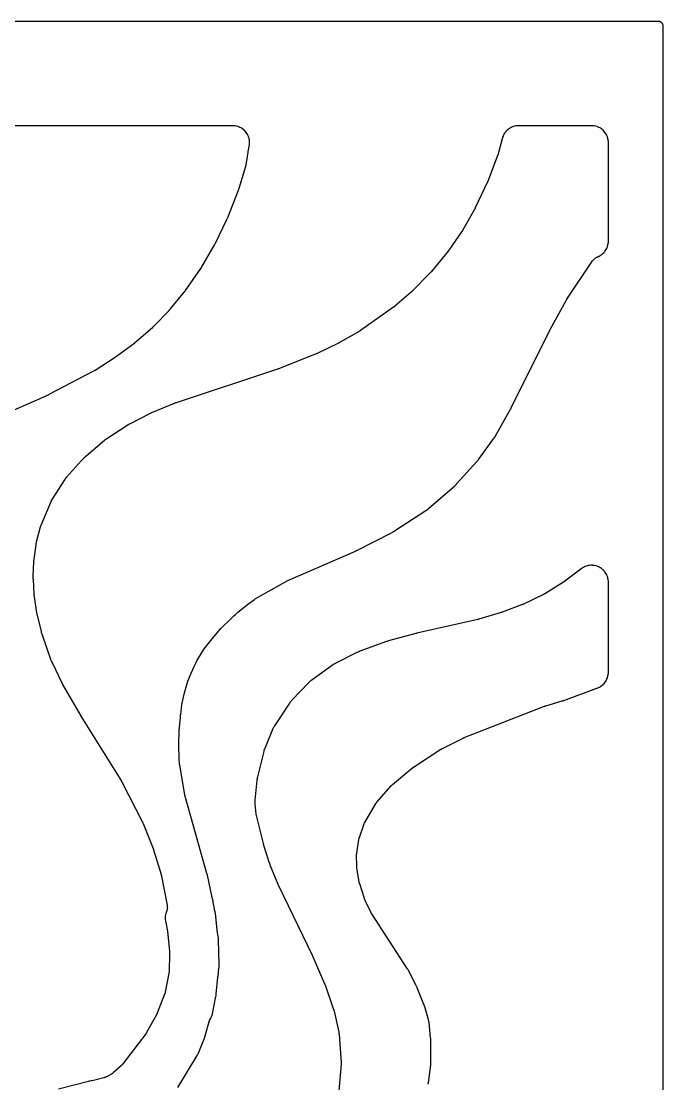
# Model space of a CAD drawing. Header units: millimetres. Extents: x 0 to 300, y 0 to 300.
# Drawn here: x 205.5 to 300.1, y 143.4 to 300.1 of the extents above; entities that cross this region are included whole.
import ezdxf

# ---------------------------------------------------------------- set-up
doc = ezdxf.new("R2010")
doc.units = ezdxf.units.MM
doc.layers.add('CUT', color=7, linetype='CONTINUOUS')

msp = doc.modelspace()

# ---------------------------------------------------------------- linework, layer by layer
at = {"layer": 'CUT'}
for points in [[(188.3057, 300.0625), (231.7327, 300.0625), (298.5245, 300.0625), (298.554, 300.0625), (299.4392, 300.0625), (299.5127, 300.0589), (299.5709, 300.0503), (299.6279, 300.036), (299.6833, 300.0162), (299.7365, 299.991), (299.7869, 299.9608), (299.8341, 299.9257), (299.8777, 299.8863), (299.9172, 299.8427), (299.9522, 299.7954), (299.9825, 299.745), (300.0076, 299.6918), (300.0274, 299.6365), (300.0417, 299.5794), (300.0504, 299.5212), (300.054, 299.4478), (300.054, 298.5625), (300.054, 297.442), (300.054, 1.467)], [(196.4873, 239.279), (209.5199, 245.0073), (209.5289, 245.0113), (209.591, 245.0398), (209.6005, 245.0443), (209.6772, 245.0811), (209.6865, 245.0857), (209.7466, 245.1159), (209.7564, 245.1209), (216.1202, 248.4634), (216.1316, 248.4695), (216.2051, 248.5101), (216.2163, 248.5165), (216.3075, 248.5695), (216.3186, 248.5761), (216.3903, 248.6199), (216.4012, 248.6267), (219.3481, 250.5147), (219.3566, 250.5202), (219.4153, 250.5592), (219.4243, 250.5653), (219.4966, 250.6153), (219.5053, 250.6214), (219.5617, 250.662), (219.5709, 250.6687), (222.2431, 252.6646), (222.2519, 252.6712), (222.3123, 252.7181), (222.3215, 252.7254), (222.3956, 252.7853), (222.4046, 252.7927), (222.4622, 252.8411), (222.4716, 252.8491), (224.8894, 254.9669), (224.8984, 254.975), (224.9566, 255.0281), (224.9655, 255.0364), (225.0372, 255.1045), (225.0459, 255.113), (225.1019, 255.1684), (225.1105, 255.177), (227.3036, 257.4361), (227.3113, 257.4443), (227.365, 257.5017), (227.3732, 257.5106), (227.4386, 257.5834), (227.4464, 257.5924), (227.497, 257.651), (227.5052, 257.6607), (229.5271, 260.1073), (229.5348, 260.1169), (229.5847, 260.1798), (229.5922, 260.1895), (229.6531, 260.2698), (229.6605, 260.2797), (229.7077, 260.3446), (229.7149, 260.3546), (231.9755, 263.6008), (231.9824, 263.611), (232.0266, 263.6772), (232.0332, 263.6875), (232.087, 263.7718), (232.0935, 263.7822), (232.1349, 263.8503), (232.1412, 263.8608), (233.9734, 267.0124), (233.9788, 267.022), (234.0159, 267.0885), (234.0215, 267.0988), (234.0661, 267.1826), (234.0714, 267.1929), (234.1054, 267.2598), (234.1108, 267.2708), (235.8369, 270.8525), (235.8415, 270.8622), (235.8726, 270.9299), (235.8774, 270.9404), (235.9146, 271.0255), (235.919, 271.0359), (235.9471, 271.1037), (235.9516, 271.1149), (237.5308, 275.1481), (237.5353, 275.1599), (237.5634, 275.2364), (237.5676, 275.2482), (237.6009, 275.3451), (237.6049, 275.357), (237.6298, 275.4346), (237.6335, 275.4466), (238.6056, 278.7098), (238.6107, 278.7279), (238.6419, 278.8462), (238.6465, 278.8644), (238.681, 279.014), (238.6849, 279.0324), (238.7087, 279.1524), (238.712, 279.1709), (239.1305, 281.6991), (239.1327, 281.7134), (239.1458, 281.8064), (239.1477, 281.8207), (239.1542, 281.8768), (239.1568, 281.9056), (239.1694, 282.0905), (239.1705, 282.1483), (239.1652, 282.331), (239.1608, 282.3886), (239.138, 282.5699), (239.128, 282.6269), (239.0879, 282.8052), (239.0725, 282.8609), (239.0154, 283.0345), (238.9947, 283.0885), (238.9211, 283.2558), (238.8953, 283.3075), (238.806, 283.4669), (238.7754, 283.516), (238.6711, 283.6661), (238.6359, 283.7119), (238.5177, 283.8513), (238.4782, 283.8935), (238.3471, 284.0209), (238.3038, 284.0591), (238.1611, 284.1733), (238.1142, 284.2072), (237.9612, 284.3071), (237.9113, 284.3363), (237.7494, 284.421), (237.6969, 284.4453), (237.5276, 284.514), (237.473, 284.5331), (237.2979, 284.5852), (237.2417, 284.599), (237.0624, 284.6341), (237.0052, 284.6424), (236.8207, 284.6602), (236.7919, 284.6623), (236.7355, 284.665), (236.7211, 284.6655), (236.6271, 284.6678), (236.6127, 284.668), (201.8656, 284.668)], [(228.5847, 142.853), (231.4554, 147.5922), (231.4617, 147.6028), (231.5017, 147.672), (231.5077, 147.6827), (231.5309, 147.7248), (231.5423, 147.7466), (231.6136, 147.8895), (231.6242, 147.9117), (231.6438, 147.9556), (231.6487, 147.9668), (231.6799, 148.0404), (231.6846, 148.0518), (232.5098, 150.1135), (232.5156, 150.1287), (232.5521, 150.2274), (232.5575, 150.2427), (232.5999, 150.3679), (232.6049, 150.3833), (232.636, 150.4839), (232.6405, 150.4994), (233.2699, 152.7499), (233.357, 152.8814), (233.3862, 152.9306), (233.4712, 153.0901), (233.4956, 153.1418), (233.5651, 153.3087), (233.5845, 153.3625), (233.6384, 153.5377), (233.6462, 153.5652), (233.6601, 153.6193), (233.6634, 153.6332), (233.6844, 153.7237), (233.6874, 153.7377), (234.2091, 156.2664), (234.2122, 156.2822), (234.2305, 156.3851), (234.2331, 156.4009), (234.2527, 156.5306), (234.2549, 156.5465), (234.2677, 156.6502), (234.2695, 156.6662), (234.5025, 159.0787), (234.5034, 159.0895), (234.5093, 159.1648), (234.5101, 159.1765), (234.5156, 159.2705), (234.5162, 159.2819), (234.5168, 159.2975), (234.6536, 160.4112), (234.6559, 160.4331), (234.6681, 160.5758), (234.6696, 160.5978), (234.6784, 160.7772), (234.679, 160.7992), (234.6808, 160.9425), (234.6806, 160.9645), (234.5895, 164.6463), (234.5888, 164.6641), (234.5825, 164.7795), (234.5813, 164.7973), (234.5691, 164.9418), (234.5673, 164.9595), (234.5542, 165.0744), (234.5519, 165.092), (234.4139, 166.0485), (234.1282, 168.5665), (234.1264, 168.581), (234.1134, 168.6749), (234.1112, 168.6894), (234.0921, 168.8069), (234.0896, 168.8212), (234.072, 168.9144), (234.0692, 168.9287), (233.85, 169.9557), (233.8442, 169.9956), (233.8422, 170.0084), (233.8285, 170.0908), (233.8263, 170.1035), (233.8068, 170.2067), (233.8043, 170.2193), (233.7871, 170.3011), (233.7843, 170.3137), (233.6579, 170.8557), (232.9534, 174.1566), (232.9514, 174.1656), (232.9371, 174.2279), (232.9348, 174.2374), (232.9157, 174.3148), (232.9133, 174.3241), (232.8973, 174.385), (232.8945, 174.3949), (229.6209, 185.9838), (229.6191, 185.9939), (228.8694, 190.366), (228.8516, 190.5399), (228.829, 190.7618), (228.8258, 190.7924), (228.7992, 191.0529), (228.7692, 193.5328), (228.7863, 195.4893), (228.9671, 197.416), (229.0119, 197.7918), (229.0203, 197.8621), (229.0207, 197.8653), (229.1963, 199.3394), (229.6041, 201.0575), (230.0713, 202.7761), (230.5582, 203.9502), (231.0105, 204.9172), (231.0602, 205.0236), (231.2541, 205.438), (231.4082, 205.7675), (232.0751, 206.8766), (232.5021, 207.5126), (232.681, 207.7791), (232.7129, 207.8266), (232.8236, 207.9916), (233.8943, 209.3284), (234.94, 210.5312), (236.4482, 212.0231), (236.785, 212.3392), (236.8725, 212.4213), (237.0802, 212.6164), (237.4494, 212.963), (239.069, 214.2262), (239.8752, 214.8318), (239.9, 214.8466), (239.9138, 214.8547), (242.3525, 216.2492), (244.785, 217.609), (254.7733, 221.958), (254.781, 221.9614), (254.8342, 221.9855), (254.8424, 221.9893), (254.9083, 222.0203), (254.9163, 222.0241), (254.968, 222.0493), (254.9764, 222.0535), (260.195, 224.7051), (260.2094, 224.7127), (260.3026, 224.7633), (260.3168, 224.7713), (260.432, 224.8379), (260.446, 224.8463), (260.5363, 224.9018), (260.5501, 224.9106), (265.147, 227.915), (265.1471, 227.915), (265.1641, 227.9266), (265.273, 228.0032), (265.2896, 228.0153), (265.4229, 228.116), (265.4391, 228.1287), (265.5425, 228.2126), (265.5582, 228.2258), (269.3955, 231.5613), (269.4094, 231.5737), (269.4978, 231.6555), (269.5112, 231.6683), (269.619, 231.7744), (269.6208, 231.7762), (269.622, 231.7774), (269.635, 231.7906), (269.7183, 231.8778), (269.7309, 231.8914), (272.6716, 235.1672), (272.6817, 235.1787), (272.7464, 235.2547), (272.7562, 235.2665), (272.835, 235.3638), (272.8445, 235.3759), (272.9053, 235.455), (272.9144, 235.4673), (272.9145, 235.4674), (275.1265, 238.5063), (275.1362, 238.52), (275.1975, 238.6094), (275.2068, 238.6232), (275.2806, 238.7375), (275.2895, 238.7517), (275.3457, 238.8443), (275.3542, 238.8587), (277.6298, 242.8517), (277.6338, 242.8588), (277.6613, 242.9088), (277.6655, 242.9165), (277.6989, 242.9792), (277.7029, 242.9868), (277.7286, 243.0368), (277.7328, 243.045), (283.4254, 254.5363), (283.4316, 254.5487), (283.4381, 254.5616), (283.4403, 254.5659), (283.4457, 254.5764), (283.448, 254.5809), (283.4508, 254.5861), (283.4531, 254.5906), (283.4586, 254.601), (283.4607, 254.6049), (283.4652, 254.6134), (283.4718, 254.6254), (283.4747, 254.6306), (285.8321, 258.8958), (285.8367, 258.904), (285.8475, 258.9232), (285.8522, 258.9314), (285.858, 258.9413), (285.8628, 258.9494), (285.874, 258.9683), (285.8788, 258.9764), (285.8845, 258.9857), (285.8894, 258.9937), (285.9011, 259.0123), (285.9061, 259.0203), (285.9123, 259.03), (285.9174, 259.0379), (285.9294, 259.0563), (285.9346, 259.0642), (289.7199, 264.7334), (289.7455, 264.7698), (289.794, 264.8352), (289.8504, 264.9038), (289.8901, 264.9476), (289.953, 265.0104), (289.9968, 265.0501), (290.0656, 265.1063), (290.1132, 265.1415), (290.1871, 265.1907), (290.2379, 265.221), (290.3164, 265.2626), (290.3881, 265.2963), (290.4393, 265.3184), (290.4436, 265.3201), (290.4611, 265.3273), (290.4881, 265.339), (290.4909, 265.3402), (290.6383, 265.4049), (290.6896, 265.4304), (290.8496, 265.5197), (290.8987, 265.5503), (291.0492, 265.6545), (291.0952, 265.6897), (291.2349, 265.8079), (291.2773, 265.8474), (291.405, 265.9785), (291.4433, 266.0219), (291.5578, 266.1647), (291.5918, 266.2116), (291.692, 266.3648), (291.7213, 266.4147), (291.8062, 266.5768), (291.8306, 266.6293), (291.8995, 266.7989), (291.9187, 266.8535), (291.971, 267.0289), (291.9848, 267.0852), (292.0199, 267.2648), (292.0283, 267.3221), (292.0462, 267.5068), (292.0483, 267.5357), (292.051, 267.5921), (292.0515, 267.6066), (292.0538, 267.7007), (292.054, 267.7152), (292.054, 282.1054), (292.0538, 282.1201), (292.0514, 282.2158), (292.0509, 282.2305), (292.0481, 282.2879), (292.0459, 282.3173), (292.0274, 282.5051), (292.0188, 282.5634), (291.9825, 282.7459), (291.9681, 282.8031), (291.9141, 282.9812), (291.8943, 283.0366), (291.823, 283.2086), (291.7979, 283.2618), (291.7101, 283.426), (291.6798, 283.4765), (291.5764, 283.6313), (291.5413, 283.6786), (291.4233, 283.8225), (291.3837, 283.8661), (291.2521, 283.9977), (291.2085, 284.0373), (291.0646, 284.1554), (291.0173, 284.1904), (290.8625, 284.2939), (290.812, 284.3241), (290.6478, 284.4119), (290.5946, 284.4371), (290.4226, 284.5083), (290.3672, 284.5281), (290.189, 284.5822), (290.1319, 284.5965), (289.9493, 284.6328), (289.8911, 284.6414), (289.7033, 284.6599), (289.6739, 284.6621), (289.6165, 284.6649), (289.6018, 284.6654), (289.5061, 284.6678), (289.4914, 284.668), (278.8856, 284.668), (278.8704, 284.6678), (278.7719, 284.6653), (278.7568, 284.6647), (278.6977, 284.6617), (278.6674, 284.6594), (278.4741, 284.6398), (278.4142, 284.6307), (278.2264, 284.5922), (278.1677, 284.577), (277.9849, 284.5198), (277.928, 284.4988), (277.7518, 284.4234), (277.6973, 284.3968), (277.5297, 284.304), (277.4782, 284.272), (277.3207, 284.1628), (277.2727, 284.1257), (277.1271, 284.0012), (277.083, 283.9595), (276.9507, 283.8209), (276.9111, 283.7749), (276.7935, 283.6237), (276.7587, 283.574), (276.6569, 283.4116), (276.6274, 283.3587), (276.5425, 283.1869), (276.5184, 283.1313), (276.4504, 282.9493), (276.4405, 282.9206), (276.4226, 282.8642), (276.4182, 282.8497), (276.3907, 282.755), (276.3867, 282.7404), (275.7978, 280.497), (275.7947, 280.4854), (275.7872, 280.4586), (275.784, 280.447), (275.7799, 280.433), (275.7765, 280.4216), (275.7683, 280.3949), (275.7647, 280.3835), (275.7605, 280.3704), (275.7568, 280.359), (275.748, 280.3325), (275.7441, 280.3212), (275.7393, 280.3075), (275.7352, 280.2962), (275.7257, 280.27), (275.7215, 280.2588), (274.3224, 276.5757), (274.3199, 276.5691), (274.3139, 276.5536), (274.3113, 276.547), (274.305, 276.5312), (274.3017, 276.5231), (274.294, 276.5043), (274.2907, 276.4962), (274.2868, 276.4869), (274.2833, 276.4789), (274.2752, 276.4601), (274.2717, 276.4521), (274.2699, 276.4481), (274.2657, 276.4386), (274.2556, 276.4167), (274.2512, 276.4073), (272.4348, 272.5556), (272.4319, 272.5494), (272.425, 272.5351), (272.422, 272.5289), (272.4149, 272.5144), (272.4112, 272.5069), (272.4024, 272.4895), (272.3987, 272.4821), (272.3943, 272.4735), (272.3904, 272.4661), (272.3813, 272.4488), (272.3774, 272.4414), (272.3754, 272.4376), (272.3706, 272.4289), (272.3595, 272.4087), (272.3547, 272.4001), (270.5375, 269.1891), (270.5324, 269.1802), (270.5202, 269.1593), (270.515, 269.1504), (270.5086, 269.1397), (270.5033, 269.1309), (270.4908, 269.1105), (270.4854, 269.1018), (270.4791, 269.0917), (270.4736, 269.0831), (270.4606, 269.0629), (270.4549, 269.0543), (270.448, 269.0438), (270.4423, 269.0352), (270.4289, 269.0154), (270.423, 269.0069), (268.5554, 266.3146), (268.55, 266.3069), (268.5373, 266.289), (268.5318, 266.2813), (268.525, 266.272), (268.5195, 266.2644), (268.5064, 266.2468), (268.5007, 266.2393), (268.4942, 266.2306), (268.4885, 266.2231), (268.475, 266.2058), (268.4692, 266.1984), (268.4621, 266.1893), (268.4562, 266.182), (268.4424, 266.1649), (268.4364, 266.1576), (265.9542, 263.1512), (265.948, 263.1438), (265.9335, 263.1266), (265.9273, 263.1193), (265.9196, 263.1104), (265.9132, 263.1031), (265.8984, 263.0863), (265.892, 263.0791), (265.8845, 263.0708), (265.8781, 263.0637), (265.8628, 263.0472), (265.8563, 263.0401), (265.8482, 263.0316), (265.8416, 263.0246), (265.826, 263.0084), (265.8193, 263.0014), (263.115, 260.2448), (263.1086, 260.2384), (263.0937, 260.2235), (263.0873, 260.2172), (263.0794, 260.2095), (263.073, 260.2032), (263.0578, 260.1886), (263.0513, 260.1824), (263.0437, 260.1753), (263.0371, 260.1691), (263.0216, 260.1549), (263.015, 260.1488), (263.0068, 260.1414), (263.0001, 260.1354), (262.9843, 260.1214), (262.9775, 260.1155), (260.5835, 258.0376), (260.5749, 258.0302), (260.5546, 258.0131), (260.5458, 258.0058), (260.5351, 257.9969), (260.5263, 257.9897), (260.5056, 257.9731), (260.4967, 257.966), (260.4864, 257.958), (260.4774, 257.951), (260.4563, 257.9349), (260.4472, 257.9281), (260.436, 257.9198), (260.4269, 257.9131), (260.4054, 257.8975), (260.3961, 257.8909), (255.5253, 254.4599), (255.5164, 254.4537), (255.4955, 254.4394), (255.4865, 254.4333), (255.4755, 254.4259), (255.4665, 254.4199), (255.4452, 254.4061), (255.4361, 254.4002), (255.4256, 254.3935), (255.4164, 254.3878), (255.3948, 254.3745), (255.3855, 254.3688), (255.3742, 254.362), (255.3648, 254.3564), (255.343, 254.3437), (255.3335, 254.3382), (252.421, 252.6816), (252.4159, 252.6787), (252.4039, 252.672), (252.3987, 252.6691), (252.3864, 252.6623), (252.3801, 252.6589), (252.3652, 252.6508), (252.3588, 252.6474), (252.3515, 252.6435), (252.345, 252.6401), (252.33, 252.6323), (252.3236, 252.629), (252.3203, 252.6273), (252.3126, 252.6234), (252.2947, 252.6145), (252.287, 252.6107), (249.148, 251.0834), (249.1416, 251.0804), (249.1268, 251.0733), (249.1205, 251.0703), (249.1054, 251.0632), (249.0976, 251.0596), (249.0793, 251.0513), (249.0715, 251.0478), (249.0624, 251.0437), (249.0545, 251.0403), (249.036, 251.0323), (249.0281, 251.0289), (249.0241, 251.0272), (249.0146, 251.0233), (248.9926, 251.0143), (248.9831, 251.0105), (243.4155, 248.811), (243.4107, 248.8091), (243.3994, 248.8048), (243.3946, 248.8029), (243.3831, 248.7985), (243.3772, 248.7963), (243.3634, 248.7911), (243.3574, 248.7889), (243.3505, 248.7864), (243.3446, 248.7842), (243.3306, 248.7793), (243.3254, 248.7774), (243.3141, 248.7735), (243.2979, 248.768), (243.2907, 248.7656), (228.341, 243.8149), (228.3312, 243.8116), (228.263, 243.7877), (228.2526, 243.784), (228.1682, 243.7526), (228.158, 243.7487), (228.0918, 243.7227), (228.081, 243.7184), (224.7, 242.3157), (224.6899, 242.3114), (224.6199, 242.2809), (224.6091, 242.2761), (224.5226, 242.2363), (224.5122, 242.2313), (224.4444, 242.1986), (224.4334, 242.1931), (221.5638, 240.7318), (221.5496, 240.7243), (221.4581, 240.6746), (221.4441, 240.6667), (221.3309, 240.6013), (221.3172, 240.5931), (221.2285, 240.5385), (221.2149, 240.5299), (218.1329, 238.52), (218.1163, 238.5087), (218.0093, 238.4337), (217.993, 238.4219), (217.862, 238.3233), (217.8461, 238.3109), (217.7444, 238.2289), (217.7289, 238.216), (214.7446, 235.6407), (214.7302, 235.6278), (214.6377, 235.5426), (214.6237, 235.5293), (214.5111, 235.4187), (214.4975, 235.405), (214.4107, 235.314), (214.3976, 235.2998), (212.1801, 232.821), (212.1728, 232.8128), (212.1228, 232.7548), (212.1155, 232.7461), (212.0834, 232.7074), (212.0684, 232.6885), (211.9768, 232.5687), (211.9631, 232.5499), (211.9398, 232.5169), (211.9336, 232.5079), (211.8912, 232.4453), (211.8844, 232.435), (210.1268, 229.7209), (210.1197, 229.7096), (210.0742, 229.6358), (210.0673, 229.6243), (210.0409, 229.5793), (210.0279, 229.556), (209.9469, 229.4025), (209.935, 229.3786), (209.9127, 229.3314), (209.9071, 229.3193), (209.8718, 229.24), (209.8666, 229.2277), (208.3945, 225.7124), (208.3905, 225.7026), (208.3632, 225.6338), (208.3592, 225.6236), (208.3421, 225.5781), (208.3342, 225.5561), (208.2882, 225.4179), (208.2815, 225.3964), (208.2705, 225.3589), (208.2677, 225.3487), (208.2484, 225.2782), (208.2454, 225.2667), (207.7438, 223.2741), (207.7401, 223.2586), (207.7175, 223.1575), (207.7142, 223.1419), (207.6892, 223.0143), (207.6864, 222.9986), (207.6692, 222.8964), (207.6667, 222.8807), (207.3694, 220.7753), (207.3675, 220.7601), (207.3561, 220.6611), (207.3545, 220.6458), (207.3434, 220.5212), (207.3422, 220.5059), (207.3359, 220.4065), (207.3351, 220.3911), (207.2515, 218.1953), (207.2511, 218.1806), (207.2498, 218.0857), (207.2498, 218.071), (207.2511, 217.9518), (207.2514, 217.9372), (207.2547, 217.8422), (207.2554, 217.8276), (207.3913, 215.5427), (207.3923, 215.5289), (207.3997, 215.4394), (207.401, 215.4256), (207.4128, 215.3135), (207.4145, 215.2998), (207.426, 215.2108), (207.4279, 215.1971), (207.789, 212.832), (207.7911, 212.8192), (207.8055, 212.7364), (207.8079, 212.7237), (207.8283, 212.6201), (207.831, 212.6075), (207.849, 212.5254), (207.8519, 212.5128), (208.4367, 210.0994), (208.4404, 210.0848), (208.4659, 209.9901), (208.47, 209.9756), (208.5049, 209.8577), (208.5094, 209.8433), (208.5395, 209.7501), (208.5444, 209.7358), (209.8988, 205.8854), (209.9044, 205.87), (209.9424, 205.7709), (209.9484, 205.7557), (209.9994, 205.6326), (210.0058, 205.6176), (210.0491, 205.5207), (210.056, 205.5058), (211.4881, 202.5193), (211.4929, 202.5097), (211.5263, 202.4431), (211.5315, 202.4328), (211.5748, 202.3506), (211.5801, 202.3407), (211.6155, 202.2764), (211.6214, 202.2659), (214.3386, 197.5532), (214.341, 197.549), (214.3582, 197.5197), (214.3609, 197.5152), (214.3826, 197.4789), (214.3853, 197.4745), (214.4027, 197.446), (214.4056, 197.4413), (220.2889, 188.0068), (220.2938, 187.9988), (220.3052, 187.9801), (220.31, 187.9721), (220.3159, 187.9623), (220.3206, 187.9542), (220.3316, 187.9353), (220.3363, 187.9272), (220.3416, 187.9178), (220.3462, 187.9096), (220.3568, 187.8904), (220.3613, 187.8822), (220.3667, 187.8721), (220.3711, 187.8639), (220.3813, 187.8445), (220.3856, 187.8362), (223.383, 181.9975), (223.3877, 181.9881), (223.3987, 181.9661), (223.4034, 181.9566), (223.409, 181.9451), (223.4135, 181.9355), (223.424, 181.9133), (223.4284, 181.9037), (223.4334, 181.8927), (223.4377, 181.883), (223.4477, 181.8605), (223.4519, 181.8509), (223.4569, 181.839), (223.461, 181.8293), (223.4704, 181.8066), (223.4744, 181.7968), (224.9556, 178.0945), (224.9591, 178.0856), (224.9671, 178.065), (224.9704, 178.0561), (224.9745, 178.0453), (224.9778, 178.0364), (224.9854, 178.0156), (224.9886, 178.0067), (224.9922, 177.9963), (224.9953, 177.9874), (225.0024, 177.9664), (225.0054, 177.9574), (225.0091, 177.9464), (225.012, 177.9374), (225.0187, 177.9163), (225.0215, 177.9072), (226.1283, 174.2809), (226.1317, 174.2695), (226.1394, 174.243), (226.1426, 174.2316), (226.1465, 174.2177), (226.1496, 174.2062), (226.1566, 174.1795), (226.1595, 174.168), (226.1628, 174.1548), (226.1656, 174.1433), (226.1719, 174.1164), (226.1745, 174.1048), (226.1776, 174.0907), (226.1801, 174.0791), (226.1857, 174.052), (226.188, 174.0404), (227.0226, 169.7224), (227.0296, 169.681), (227.0407, 169.6049), (227.0489, 169.5213), (227.0517, 169.4655), (227.0521, 169.3815), (227.0497, 169.3256), (227.0422, 169.242), (227.0346, 169.1866), (227.0194, 169.104), (227.0067, 169.0496), (226.9838, 168.9688), (226.9595, 168.8958), (226.9452, 168.8563), (226.9051, 168.7527), (226.8996, 168.7377), (226.8797, 168.6819), (226.87, 168.6525), (226.8133, 168.4631), (226.7986, 168.4031), (226.7622, 168.2115), (226.7538, 168.1504), (226.7371, 167.956), (226.7351, 167.8943), (226.7385, 167.6993), (226.7428, 167.6377), (226.7666, 167.4414), (226.7711, 167.4108), (226.7814, 167.3515), (226.7842, 167.3363), (226.8039, 167.2379), (226.8071, 167.2229), (226.9928, 166.4061), (227.0692, 165.9124), (227.3578, 162.9004), (227.359, 162.8871), (227.3615, 162.856), (227.3624, 162.8426), (227.3635, 162.8263), (227.3643, 162.813), (227.3659, 162.7818), (227.3665, 162.7684), (227.367, 162.7531), (227.3674, 162.7397), (227.3681, 162.7085), (227.3683, 162.6951), (227.3684, 162.6788), (227.3683, 162.6654), (227.3681, 162.6342), (227.3679, 162.6208), (227.3054, 159.9573), (226.743, 156.9357), (226.741, 156.9254), (226.7379, 156.9094), (226.7322, 156.8831), (226.7242, 156.8479), (226.7164, 156.8167), (226.7099, 156.7922), (226.706, 156.7782), (226.7045, 156.773), (226.6954, 156.7428), (226.6738, 156.6762), (226.66, 156.6365), (226.655, 156.6232), (226.6513, 156.6134), (225.4776, 153.594), (225.4773, 153.5933), (224.0515, 151.0544), (224.0436, 151.0407), (224.025, 151.0089), (224.0169, 150.9953), (224.0069, 150.9789), (223.9986, 150.9655), (223.9789, 150.9343), (223.9703, 150.921), (223.9604, 150.9059), (223.9516, 150.8928), (223.9308, 150.8624), (223.9217, 150.8494), (223.9106, 150.8337), (223.9013, 150.8209), (223.8795, 150.7912), (223.87, 150.7786), (220.4982, 146.3627), (220.492, 146.3547), (220.4822, 146.3422), (220.4658, 146.3219), (220.4435, 146.2949), (220.4232, 146.2713), (220.4068, 146.2528), (220.3973, 146.2424), (220.3938, 146.2385), (220.3727, 146.2163), (220.325, 146.1678), (220.2958, 146.1394), (220.2857, 146.13), (220.2782, 146.1231), (219.1408, 145.09), (219.1311, 145.0812), (219.1178, 145.0695), (219.0776, 145.0361), (219.0088, 144.9822), (218.978, 144.9591), (218.9461, 144.9373), (218.8729, 144.8897), (218.8283, 144.8624), (218.8129, 144.8536), (218.8015, 144.8472), (218.0696, 144.4429), (218.0613, 144.4384), (218.0485, 144.4315), (218.0271, 144.4203), (217.9982, 144.4058), (217.9724, 144.3932), (217.9687, 144.3915), (217.9224, 144.3715), (217.8585, 144.3461), (217.7971, 144.3241), (217.753, 144.3101), (217.7163, 144.2994), (217.7043, 144.2961), (217.6952, 144.2937), (215.9553, 143.8422), (215.8701, 143.8373), (215.8105, 143.8309), (215.621, 143.801), (215.5915, 143.7956), (215.5343, 143.7836), (215.5197, 143.7803), (215.425, 143.758), (215.4105, 143.7544), (211.0076, 142.5991)], [(265.47, 143.3739), (265.496, 143.4624), (265.4998, 143.4761), (265.5141, 143.5296), (265.5208, 143.5572), (265.5599, 143.7372), (265.5653, 143.7651), (265.5745, 143.8197), (265.5767, 143.8337), (265.5898, 143.925), (265.5917, 143.9391), (265.8593, 146.1685), (265.8613, 146.187), (265.872, 146.3078), (265.8733, 146.3264), (265.882, 146.4783), (265.8828, 146.4969), (265.886, 146.6181), (265.8862, 146.6367), (265.8706, 149.8269), (265.8703, 149.8419), (265.8674, 149.939), (265.8668, 149.9539), (265.8601, 150.0757), (265.8591, 150.0907), (265.8514, 150.1875), (265.85, 150.2024), (265.6129, 152.4617), (265.6114, 152.475), (265.6003, 152.5616), (265.5985, 152.5749), (265.5907, 152.6268), (265.5861, 152.6533), (265.5524, 152.8245), (265.5466, 152.8508), (265.5342, 152.9018), (265.5309, 152.9148), (265.5083, 152.9991), (265.5047, 153.0121), (264.9926, 154.7686), (264.9883, 154.7828), (264.9589, 154.875), (264.9542, 154.8891), (264.9145, 155.0038), (264.9095, 155.0178), (264.8756, 155.1083), (264.8702, 155.1222), (263.8854, 157.5675), (263.8798, 157.5809), (263.8425, 157.6675), (263.8366, 157.6808), (263.7871, 157.7884), (263.7808, 157.8015), (263.7394, 157.8862), (263.7328, 157.8992), (262.588, 160.1001), (262.5811, 160.1129), (262.5353, 160.196), (262.5281, 160.2087), (262.4681, 160.3116), (262.4606, 160.3241), (262.4108, 160.4048), (262.4029, 160.4172), (257.1761, 168.4483), (257.1677, 168.4614), (257.1484, 168.4922), (257.1403, 168.5054), (257.1305, 168.5217), (257.1226, 168.5351), (257.1044, 168.5665), (257.0967, 168.58), (257.088, 168.5956), (257.0806, 168.6092), (257.0635, 168.6412), (257.0563, 168.655), (257.0477, 168.6719), (257.0407, 168.6858), (257.0247, 168.7184), (257.018, 168.7324), (256.2102, 170.454), (256.2045, 170.4665), (256.1914, 170.4956), (256.1859, 170.5081), (256.1792, 170.5234), (256.1739, 170.536), (256.1617, 170.5655), (256.1565, 170.5781), (256.1507, 170.5927), (256.1458, 170.6055), (256.1345, 170.6353), (256.1297, 170.6482), (256.124, 170.6639), (256.1195, 170.6767), (256.1091, 170.7069), (256.1047, 170.7199), (255.3983, 172.8723), (255.3962, 172.879), (255.3911, 172.8947), (255.3902, 172.8976), (255.3812, 172.9281), (255.3641, 172.9897), (255.3586, 173.0109), (255.3519, 173.0406), (255.3357, 173.1197), (255.3295, 173.1537), (254.9841, 175.2528), (254.9829, 175.2598), (254.9804, 175.2761), (254.9799, 175.2791), (254.9757, 175.3104), (254.9683, 175.3738), (254.9661, 175.3956), (254.964, 175.4259), (254.9602, 175.5063), (254.9592, 175.5409), (254.9445, 177.1369), (254.9444, 177.1461), (254.9444, 177.1605), (254.9448, 177.1839), (254.9456, 177.2146), (254.9468, 177.2422), (254.948, 177.2643), (254.9488, 177.2769), (254.9492, 177.2815), (254.9515, 177.3087), (254.9577, 177.369), (254.9621, 177.4051), (254.9639, 177.4172), (254.9652, 177.4262), (255.2699, 179.4093), (255.2714, 179.4191), (255.274, 179.4344), (255.2785, 179.4596), (255.285, 179.4933), (255.2913, 179.5231), (255.2968, 179.5467), (255.3, 179.5602), (255.3012, 179.5652), (255.3088, 179.5941), (255.3269, 179.6583), (255.3386, 179.6964), (255.3428, 179.7093), (255.346, 179.7187), (255.9939, 181.6107), (255.9976, 181.6212), (256.0027, 181.6353), (256.0186, 181.6769), (256.047, 181.7455), (256.0601, 181.7757), (256.0743, 181.8053), (256.1077, 181.8716), (256.1287, 181.9109), (256.1361, 181.924), (256.1416, 181.9336), (257.7174, 184.6359), (257.7228, 184.6451), (257.7313, 184.6593), (257.7457, 184.6825), (257.7655, 184.7134), (257.7836, 184.7405), (257.7983, 184.7617), (257.8068, 184.7738), (257.81, 184.7782), (257.8291, 184.8039), (257.8727, 184.8602), (257.8996, 184.8933), (257.9089, 184.9043), (257.9159, 184.9124), (260.0129, 187.3151), (260.0189, 187.3219), (260.0282, 187.3323), (260.0438, 187.3494), (260.065, 187.372), (260.0841, 187.3918), (260.0995, 187.4072), (260.1084, 187.416), (260.1117, 187.4193), (260.1314, 187.4379), (260.1756, 187.4785), (260.2027, 187.5024), (260.212, 187.5103), (260.2189, 187.5161), (263.2485, 190.0318), (263.2586, 190.0401), (263.2824, 190.0592), (263.2927, 190.0674), (263.3053, 190.0772), (263.3157, 190.0852), (263.34, 190.1037), (263.3505, 190.1116), (263.3626, 190.1205), (263.3732, 190.1282), (263.3981, 190.1459), (263.4088, 190.1535), (263.4219, 190.1626), (263.4328, 190.1699), (263.4581, 190.187), (263.4691, 190.1942), (267.3568, 192.7221), (267.3675, 192.729), (267.3926, 192.7448), (267.4034, 192.7515), (267.4167, 192.7596), (267.4276, 192.7662), (267.4532, 192.7813), (267.4642, 192.7877), (267.4769, 192.795), (267.488, 192.8013), (267.514, 192.8157), (267.5252, 192.8217), (267.5389, 192.8291), (267.5502, 192.835), (267.5765, 192.8487), (267.5879, 192.8544), (270.6207, 194.3697), (270.6297, 194.3741), (270.6508, 194.3844), (270.6599, 194.3887), (270.671, 194.3939), (270.6801, 194.3982), (270.7014, 194.408), (270.7106, 194.4121), (270.7212, 194.4168), (270.7304, 194.4208), (270.7519, 194.4301), (270.7612, 194.4341), (270.7725, 194.4388), (270.7818, 194.4426), (270.8035, 194.4514), (270.8129, 194.4552), (282.6116, 199.0853), (282.6212, 199.089), (282.6437, 199.0975), (282.6534, 199.1011), (282.6652, 199.1055), (282.6749, 199.109), (282.6976, 199.117), (282.7073, 199.1204), (282.7186, 199.1242), (282.7283, 199.1274), (282.7512, 199.1349), (282.761, 199.1381), (282.773, 199.1419), (282.7828, 199.1449), (282.8059, 199.1519), (282.8157, 199.1548), (285.2282, 199.8546), (285.2379, 199.8576), (285.3054, 199.8784), (285.3158, 199.8817), (285.3994, 199.9091), (285.4095, 199.9126), (285.4752, 199.9354), (285.4859, 199.9393), (290.3242, 201.7284), (290.3298, 201.7306), (290.3686, 201.7454), (290.3748, 201.7477), (290.4699, 201.7852), (290.4971, 201.7967), (290.6672, 201.8736), (290.7188, 201.8999), (290.8744, 201.9892), (290.9226, 202.02), (291.0703, 202.1247), (291.1153, 202.16), (291.2523, 202.2782), (291.2938, 202.3176), (291.419, 202.4483), (291.4565, 202.4915), (291.5686, 202.6336), (291.6019, 202.6802), (291.6999, 202.8323), (291.7286, 202.8818), (291.8117, 203.0426), (291.8356, 203.0946), (291.903, 203.2626), (291.9217, 203.3166), (291.9728, 203.4902), (291.9864, 203.5458), (292.0207, 203.7235), (292.0289, 203.7802), (292.0463, 203.9628), (292.0484, 203.9914), (292.0511, 204.0472), (292.0516, 204.0615), (292.0538, 204.1545), (292.054, 204.1688), (292.054, 217.2951), (292.0538, 217.3097), (292.0515, 217.4041), (292.051, 217.4186), (292.0482, 217.4753), (292.0461, 217.5043), (292.0281, 217.6897), (292.0197, 217.7472), (291.9843, 217.9274), (291.9704, 217.9839), (291.9177, 218.1599), (291.8984, 218.2147), (291.829, 218.3848), (291.8044, 218.4374), (291.7189, 218.6), (291.6893, 218.6501), (291.5885, 218.8036), (291.5542, 218.8506), (291.439, 218.9936), (291.4004, 219.0371), (291.2718, 219.1683), (291.2292, 219.2078), (291.0885, 219.326), (291.0423, 219.3612), (290.8908, 219.4652), (290.8414, 219.4957), (290.6806, 219.5846), (290.6285, 219.6102), (290.4599, 219.6832), (290.4055, 219.7036), (290.2306, 219.7599), (290.1745, 219.775), (289.9949, 219.8141), (289.9376, 219.8237), (289.7552, 219.8452), (289.6972, 219.8492), (289.5135, 219.853), (289.4555, 219.8514), (289.2723, 219.8374), (289.2146, 219.8302), (289.0336, 219.7985), (288.977, 219.7857), (288.7999, 219.7367), (288.7447, 219.7185), (288.5732, 219.6526), (288.5201, 219.6292), (288.3557, 219.547), (288.3051, 219.5185), (288.1474, 219.4194), (288.1231, 219.4034), (288.0766, 219.3709), (288.0648, 219.3625), (287.9886, 219.3066), (287.977, 219.2978), (285.6451, 217.4969), (285.6355, 217.4897), (285.6132, 217.4729), (285.6035, 217.4657), (285.5917, 217.4571), (285.582, 217.4501), (285.5592, 217.4339), (285.5494, 217.427), (285.538, 217.4192), (285.5281, 217.4124), (285.5049, 217.3969), (285.4949, 217.3902), (285.4826, 217.3823), (285.4725, 217.3758), (285.4489, 217.3608), (285.4387, 217.3545), (282.6753, 215.6563), (282.6653, 215.6502), (282.6418, 215.6362), (282.6317, 215.6303), (282.6193, 215.6231), (282.6091, 215.6173), (282.5853, 215.6039), (282.5751, 215.5982), (282.5632, 215.5918), (282.5529, 215.5862), (282.5287, 215.5734), (282.5183, 215.568), (282.5056, 215.5615), (282.4951, 215.5563), (282.4706, 215.5441), (282.46, 215.539), (279.4453, 214.0944), (279.4363, 214.0902), (279.4152, 214.0804), (279.4062, 214.0762), (279.3951, 214.0712), (279.386, 214.0671), (279.3647, 214.0578), (279.3556, 214.0539), (279.345, 214.0494), (279.3359, 214.0455), (279.3144, 214.0367), (279.3052, 214.0329), (279.2939, 214.0284), (279.2846, 214.0248), (279.263, 214.0164), (279.2537, 214.0128), (276.3737, 212.9342), (276.3679, 212.932), (276.3543, 212.927), (276.3484, 212.9249), (276.3344, 212.9199), (276.3272, 212.9173), (276.3104, 212.9115), (276.3032, 212.909), (276.2948, 212.9061), (276.2876, 212.9037), (276.2706, 212.8981), (276.2633, 212.8957), (276.2596, 212.8945), (276.2509, 212.8918), (276.2308, 212.8856), (276.2221, 212.8829), (272.9611, 211.9083), (272.9551, 211.9066), (272.9413, 211.9025), (272.9354, 211.9008), (272.9214, 211.8968), (272.9141, 211.8948), (272.8971, 211.8901), (272.8898, 211.8882), (272.8814, 211.8859), (272.8741, 211.884), (272.857, 211.8796), (272.8496, 211.8778), (272.8459, 211.8768), (272.8372, 211.8747), (272.8169, 211.8699), (272.8081, 211.8679), (263.8281, 209.8296), (263.8224, 209.8283), (263.7826, 209.8189), (263.7765, 209.8174), (263.727, 209.8051), (263.721, 209.8035), (263.6819, 209.7934), (263.6756, 209.7917), (259.6372, 208.6965), (259.6251, 208.6931), (259.5468, 208.6701), (259.5347, 208.6664), (259.437, 208.6355), (259.425, 208.6316), (259.3477, 208.6053), (259.3359, 208.6011), (255.399, 207.1703), (255.3824, 207.1639), (255.275, 207.1213), (255.2586, 207.1145), (255.1255, 207.057), (255.1093, 207.0497), (255.0046, 207.0007), (254.9886, 206.9929), (251.7872, 205.3783), (251.7774, 205.3732), (251.7092, 205.3372), (251.6991, 205.3318), (251.6548, 205.3073), (251.6337, 205.2951), (251.5039, 205.2163), (251.484, 205.2038), (251.4501, 205.1813), (251.441, 205.1752), (251.3782, 205.132), (251.3681, 205.1248), (248.3254, 202.9368), (248.3143, 202.9286), (248.2428, 202.8747), (248.2319, 202.8663), (248.1897, 202.8329), (248.1685, 202.8153), (248.0334, 202.6979), (248.013, 202.6794), (247.9741, 202.6423), (247.9642, 202.6326), (247.9008, 202.5694), (247.8912, 202.5596), (245.4097, 199.9677), (245.4007, 199.9581), (245.3426, 199.8946), (245.3337, 199.8848), (245.2997, 199.8459), (245.2827, 199.8256), (245.1751, 199.6914), (245.159, 199.6703), (245.1285, 199.6286), (245.1208, 199.6178), (245.0716, 199.5473), (245.0642, 199.5363), (242.8456, 196.2024), (242.8375, 196.1899), (242.7859, 196.108), (242.7782, 196.0954), (242.7484, 196.0454), (242.7338, 196.0195), (242.6431, 195.8486), (242.6298, 195.822), (242.6052, 195.7693), (242.599, 195.7558), (242.5601, 195.6672), (242.5543, 195.6535), (241.3961, 192.8248), (241.3922, 192.8151), (241.3658, 192.7471), (241.3619, 192.7369), (241.3454, 192.692), (241.3378, 192.6702), (241.2933, 192.5335), (241.2868, 192.5123), (241.2763, 192.4752), (241.2735, 192.4652), (241.2549, 192.3955), (241.252, 192.3841), (240.3422, 188.677), (240.3375, 188.6565), (240.3096, 188.5228), (240.3057, 188.5022), (240.2766, 188.3334), (240.2734, 188.3126), (240.255, 188.1774), (240.2525, 188.1565), (239.9552, 185.2108), (239.954, 185.1974), (239.9472, 185.1098), (239.9463, 185.0963), (239.9433, 185.0436), (239.9424, 185.0166), (239.9406, 184.8411), (239.9409, 184.8141), (239.9427, 184.7613), (239.9434, 184.7478), (239.9484, 184.6601), (239.9493, 184.6466), (240.028, 183.6599), (240.0291, 183.6478), (240.037, 183.5693), (240.0383, 183.5572), (240.044, 183.5101), (240.0474, 183.486), (240.0726, 183.3302), (240.077, 183.3063), (240.0864, 183.2598), (240.089, 183.248), (240.1063, 183.171), (240.1091, 183.1591), (241.1745, 178.8341), (241.1769, 178.8248), (241.194, 178.7598), (241.1967, 178.7498), (241.2195, 178.6692), (241.2223, 178.6595), (241.2414, 178.5961), (241.2446, 178.5857), (242.0794, 175.9787), (242.0828, 175.9684), (242.1072, 175.8967), (242.1111, 175.8857), (242.1432, 175.797), (242.1472, 175.7862), (242.1739, 175.7166), (242.1784, 175.7052), (243.3383, 172.8592), (243.3416, 172.8511), (243.3653, 172.7953), (243.3691, 172.7867), (243.3997, 172.7175), (243.4035, 172.7091), (243.4286, 172.6548), (243.4328, 172.6459), (248.384, 162.3656), (248.3887, 162.3557), (248.3934, 162.3458), (248.399, 162.3337), (248.4027, 162.3259), (248.4082, 162.3137), (248.4109, 162.3078), (248.4127, 162.3039), (248.4172, 162.2938), (248.4191, 162.2894), (250.2275, 158.1673), (250.2303, 158.1607), (250.2369, 158.1453), (250.2397, 158.1386), (250.2464, 158.1228), (250.2498, 158.1146), (250.2576, 158.0956), (250.2609, 158.0874), (250.2646, 158.0779), (250.2679, 158.0697), (250.2753, 158.0504), (250.2784, 158.0421), (250.28, 158.0379), (250.2836, 158.028), (250.2919, 158.0051), (250.2954, 157.9952), (251.5511, 154.3865), (251.5554, 154.3738), (251.5653, 154.3442), (251.5694, 154.3314), (251.5742, 154.316), (251.5781, 154.3033), (251.587, 154.2735), (251.5907, 154.2608), (251.5949, 154.246), (251.5984, 154.2332), (251.6065, 154.2031), (251.6098, 154.1902), (251.6138, 154.1744), (251.6169, 154.1615), (251.624, 154.1312), (251.627, 154.1182), (252.3044, 151.0351), (252.3077, 151.0191), (252.3152, 150.9818), (252.3183, 150.9658), (252.3219, 150.9463), (252.3246, 150.9302), (252.3308, 150.8927), (252.3332, 150.8766), (252.3359, 150.8581), (252.3381, 150.842), (252.3429, 150.8042), (252.3448, 150.788), (252.3469, 150.7683), (252.3485, 150.7521), (252.3519, 150.7142), (252.3532, 150.6979), (252.6466, 146.5952), (252.6471, 146.5884), (252.6481, 146.5723), (252.6483, 146.5694), (252.6496, 146.5382), (252.6512, 146.4757), (252.6515, 146.4542), (252.6508, 146.4244), (252.6475, 146.3454), (252.6454, 146.3116), (252.3337, 142.3942)]]:
    msp.add_lwpolyline(points, dxfattribs=at)

doc.saveas('drawing.dxf')
